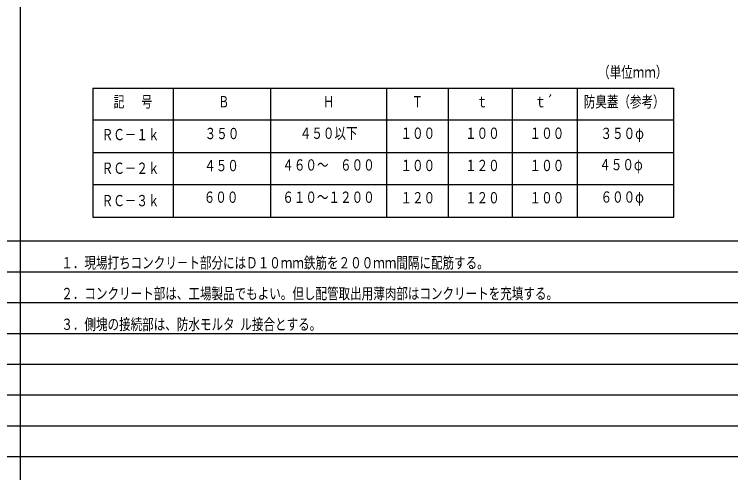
# Model space of a CAD drawing. Units: millimetres on the paper. Extents: x -287 to 287, y -191 to 191.
# Drawn here: x 4.4 to 143.9, y -2.5 to 86.9 of the extents above; entities that cross this region are included whole.
import ezdxf
from ezdxf.enums import TextEntityAlignment as Align

# ---------------------------------------------------------------- set-up
doc = ezdxf.new("R2010")
doc.units = ezdxf.units.MM
for name, color, linetype in [('0-0_線', 7, 'Continuous'), ('0-1_文字', 7, 'Continuous'), ('0-2_図', 7, 'Continuous')]:
    doc.layers.add(name, color=color, linetype=linetype)
doc.styles.add('ＭＳ ゴシック', font='')
doc.styles.get('ＭＳ ゴシック').set_extended_font_data('MS Gothic')

msp = doc.modelspace()

# ---------------------------------------------------------------- linework, layer by layer
at = {"layer": '0-0_線'}
for p, q in [((5.547, 184.771), (5.547, -187.95)), ((-286.857, 42.712), (281.328, 42.712)), ((-286.857, 36.712), (281.328, 36.712)), ((-286.857, 30.712), (281.328, 30.712)), ((-286.857, 24.712), (281.328, 24.712)), ((-286.857, 18.712), (281.328, 18.712)), ((-286.857, 12.712), (281.328, 12.712)), ((-286.857, 6.712), (281.328, 6.712)), ((-286.857, 0.712), (281.328, 0.712))]:
    msp.add_line(p, q, dxfattribs=at)
at = {"layer": '0-2_図'}
for p, q in [((19.704, 72.521), (132.85, 72.521)), ((19.704, 72.521), (19.704, 47.377)), ((35.419, 47.377), (35.419, 72.521)), ((54.277, 72.521), (54.277, 47.377)), ((76.942, 47.377), (76.942, 72.521)), ((88.849, 72.521), (88.849, 47.377)), ((101.421, 47.377), (101.421, 72.521)), ((113.993, 72.521), (113.993, 47.377)), ((132.85, 47.377), (132.85, 72.521)), ((132.85, 66.235), (19.704, 66.235)), ((19.704, 59.949), (132.85, 59.949)), ((132.85, 53.663), (19.704, 53.663)), ((19.704, 47.377), (132.85, 47.377))]:
    msp.add_line(p, q, dxfattribs=at)

# ---------------------------------------------------------------- texts
at = {"layer": '0-1_文字', "style": 'ＭＳ ゴシック'}
for s, width, p in [('（単位ｍｍ）', 0.75, (118.074, 73.865)), ('記', 0.7, (23.727, 68.105)), ('号', 0.7, (29.133, 68.105)), ('ｔ´', 0.75, (105.702, 68.105)), ('防臭蓋（参考）', 0.75, (115.278, 68.105)), ('Ｂ', 0.7, (44.132, 68.105)), ('Ｈ', 0.7, (64.561, 68.105)), ('Ｔ', 0.7, (81.847, 68.105)), ('ｔ', 0.7, (94.419, 68.105)), ('ＲＣ－１ｋ', 0.75, (21.418, 61.696)), ('３５０', 0.75, (41.464, 61.904)), ('４５０以下', 0.75, (59.979, 61.961)), ('１００', 0.75, (79.591, 61.961)), ('１００', 0.75, (92.163, 61.961)), ('１００', 0.75, (104.735, 61.961)), ('３５０φ', 0.75, (118.542, 61.93)), ('\u3000４６０～\u3000６００', 0.75, (54.33, 55.775)), ('４５０φ', 0.75, (118.308, 55.845)), ('ＲＣ－２ｋ', 0.75, (21.418, 55.143)), ('４５０', 0.75, (41.372, 55.653)), ('１００', 0.75, (79.591, 55.675)), ('１２０', 0.75, (92.163, 55.675)), ('１００', 0.75, (104.735, 55.675)), ('ＲＣ－３ｋ', 0.75, (21.418, 48.824)), ('６００', 0.75, (41.28, 49.494)), ('\u3000６１０～１２００', 0.75, (54.33, 49.489)), ('１２０', 0.75, (79.591, 49.389)), ('１２０', 0.75, (92.163, 49.389)), ('１００', 0.75, (104.735, 49.389)), ('６００φ', 0.75, (118.542, 49.526)), ('１．現場打ちコンクリ－ト部分にはＤ１０ｍｍ鉄筋を２００ｍｍ間隔に配筋する。', 0.75, (13.547, 36.712)), ('２．コンクリート部は、工場製品でもよい。但し配管取出用薄肉部はコンクリートを充填する。', 0.75, (13.547, 30.712)), ('３．側塊の接続部は、防水モルタ ル接合とする。', 0.75, (13.547, 24.712))]:
    msp.add_text(s, height=2.199, dxfattribs=dict(at, width=width)).set_placement(p, align=Align.BOTTOM_LEFT)

doc.saveas('drawing.dxf')
